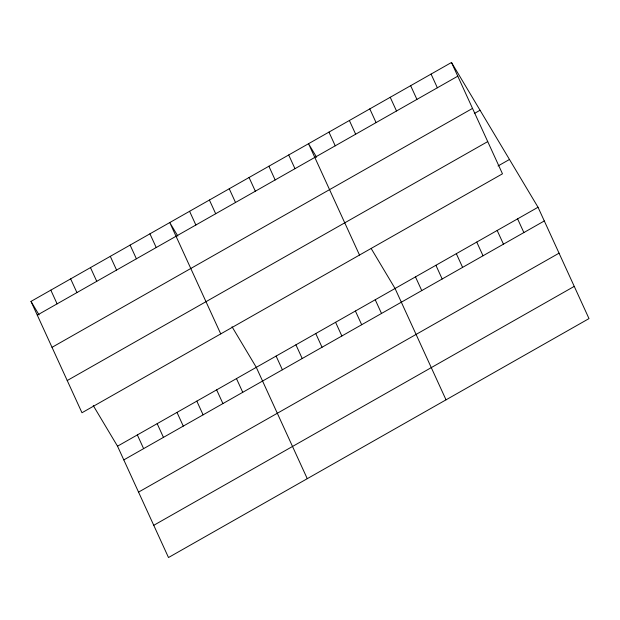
<?xml version="1.0" encoding="UTF-8"?>
<svg xmlns="http://www.w3.org/2000/svg" width="620" height="620" viewBox="0 0 620 620"><rect width="100%" height="100%" fill="white"/><g stroke="black" fill="none" stroke-linecap="round" stroke-linejoin="round"><path stroke-width="0.93" d="M451.5 62.473L502.479 173.809L81.972 412.75L31 301.405L451.5 62.473L538.028 207.251L589 318.595L168.5 557.527L117.521 446.191L93.256 405.581M37.278 315.115L457.777 76.183M52.026 347.332L472.525 108.399M474.331 113.499L480.05 110.251M67.224 380.533L487.723 141.593M498.031 165.974L509.47 159.472M117.521 446.191L538.028 207.251M123.799 459.9L544.298 220.96M138.555 492.117L559.054 253.177M153.752 525.311L574.252 286.378M316.619 157.248L308.528 143.708L359.507 255.053M371.264 248.674L395.056 288.494L446.028 399.83M177.855 236.096L169.764 222.557L220.743 333.901M232.019 326.732L256.293 367.342L307.264 478.679M31 301.405L39.091 314.945M517.599 218.86L523.877 232.57M431.078 74.075L437.356 87.784M497.178 230.462L503.456 244.172M410.649 85.684L416.927 99.394M476.749 242.071L483.026 255.781M390.228 97.286L396.506 110.996M456.328 253.673L462.605 267.383M369.807 108.895L376.077 122.605M435.907 265.283L442.176 278.992M349.378 120.497L355.655 134.207M415.478 276.884L421.755 290.594M328.957 132.107L335.234 145.816M375.232 299.755L381.509 313.464M288.703 154.977L294.981 168.686M355.407 311.015L361.685 324.725M268.886 166.238L275.156 179.947M335.583 322.284L341.86 335.994M249.062 177.498L255.339 191.208M315.758 333.545L322.036 347.254M229.237 188.767L235.515 202.476M295.934 344.813L302.211 358.523M209.413 200.028L215.69 213.737M276.109 356.074L282.387 369.784M189.588 211.296L195.866 225.006M236.468 378.603L242.746 392.313M149.939 233.825L156.217 247.535M216.644 389.872L222.921 403.581M130.115 245.086L136.392 258.796M196.819 401.132L203.097 414.842M110.298 256.354L116.568 270.056M176.994 412.393L183.272 426.103M90.474 267.615L96.751 281.325M157.17 423.661L163.448 437.371M70.649 278.876L76.927 292.586M137.346 434.922L143.623 448.632M50.825 290.144L57.102 303.854"/></g></svg>
